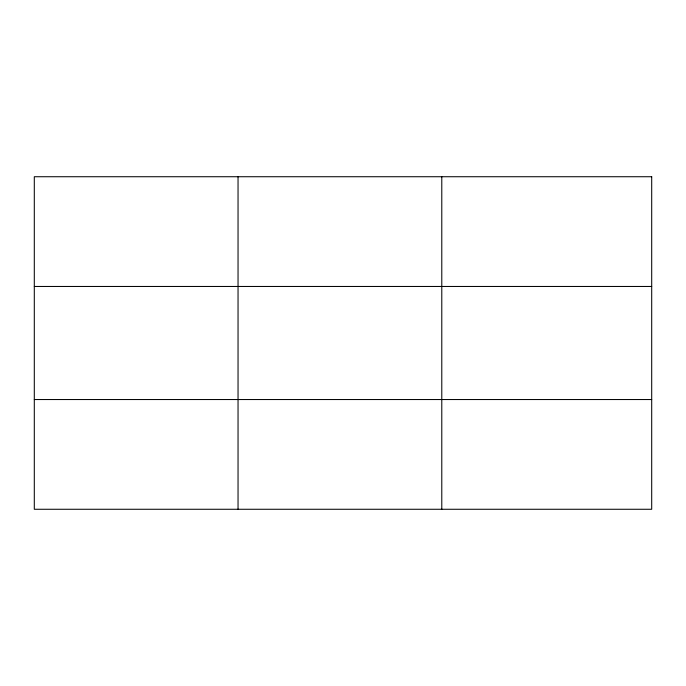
<?xml version="1.0" encoding="UTF-8"?>
<svg xmlns="http://www.w3.org/2000/svg" width="686" height="686" viewBox="0 0 686 686"><rect width="100%" height="100%" fill="white"/><g stroke="black" fill="none" stroke-linecap="round" stroke-linejoin="round"><path stroke-width="1.03" d="M238.042 176.731L238.042 509.269M441.784 176.731L441.784 509.269M34.3 286.465L651.7 286.465M34.3 399.535L651.7 399.535M651.7 176.731L651.7 509.269L34.3 509.269L34.3 176.731L651.7 176.731"/></g></svg>
